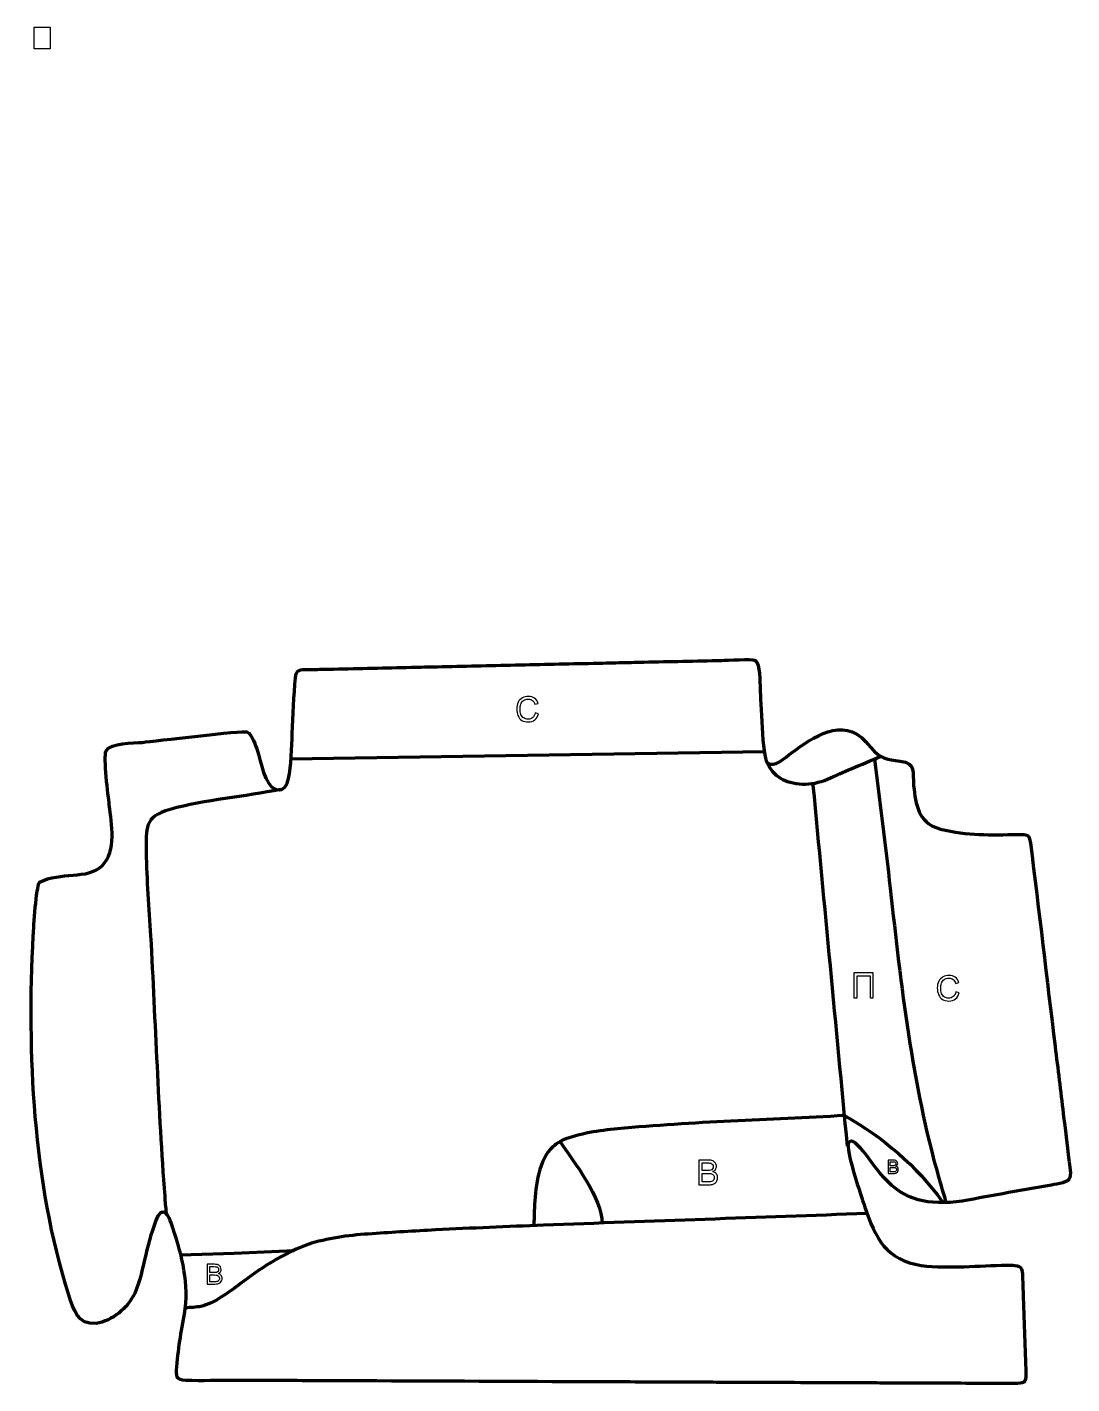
# Model space of a CAD drawing. Header units: millimetres. Extents: x 965 to 1734, y 13 to 1012.
import ezdxf

# ---------------------------------------------------------------- set-up
doc = ezdxf.new("R2010")
doc.units = ezdxf.units.MM
doc.header["$MEASUREMENT"] = 0
doc.header["$XCLIPFRAME"] = 0
for name, color, linetype in [('layer 1', 7, 'Continuous'), ('layer 2', 7, 'Continuous'), ('layer 3', 7, 'Continuous')]:
    doc.layers.add(name, color=color, linetype=linetype)
picture_1 = doc.add_image_def('image1.jpg', size_in_pixel=(62120, 82826))

msp = doc.modelspace()

# ---------------------------------------------------------------- linework, layer by layer
at = {"layer": 'layer 2', "color": 142}
for points, knots in [([(1339.355, 507.2176), (1339.355, 507.2176), (1341.7774, 506.6056), (1341.7774, 506.6056), (1341.7774, 506.6056), (1341.2717, 504.621), (1340.3622, 503.1124), (1339.0491, 502.0712), (1339.0491, 502.0712), (1337.7359, 501.03), (1336.1295, 500.5073), (1334.2299, 500.5073), (1334.2299, 500.5073), (1332.2665, 500.5073), (1330.6687, 500.9068), (1329.4362, 501.71), (1329.4362, 501.71), (1328.2038, 502.5089), (1327.2689, 503.6691), (1326.6272, 505.1862), (1326.6272, 505.1862), (1325.9855, 506.7076), (1325.6625, 508.3353), (1325.6625, 510.0776), (1325.6625, 510.0776), (1325.6625, 511.9773), (1326.0237, 513.6346), (1326.7504, 515.0498), (1326.7504, 515.0498), (1327.4771, 516.4649), (1328.5098, 517.5401), (1329.8485, 518.2753), (1329.8485, 518.2753), (1331.1871, 519.0105), (1332.6618, 519.376), (1334.2682, 519.376), (1334.2682, 519.376), (1336.0955, 519.376), (1337.6297, 518.9128), (1338.8706, 517.9821), (1338.8706, 517.9821), (1340.1157, 517.0514), (1340.9827, 515.7467), (1341.4714, 514.0639), (1341.4714, 514.0639), (1341.4714, 514.0639), (1339.1001, 513.5029), (1339.1001, 513.5029), (1339.1001, 513.5029), (1338.6793, 514.8288), (1338.0631, 515.7977), (1337.2599, 516.4012), (1337.2599, 516.4012), (1336.4567, 517.0089), (1335.4453, 517.3106), (1334.2257, 517.3106), (1334.2257, 517.3106), (1332.8275, 517.3106), (1331.6546, 516.9749), (1330.7154, 516.3035), (1330.7154, 516.3035), (1329.7762, 515.632), (1329.1133, 514.7268), (1328.735, 513.5964), (1328.735, 513.5964), (1328.3526, 512.4617), (1328.1613, 511.2931), (1328.1613, 510.0904), (1328.1613, 510.0904), (1328.1613, 508.5393), (1328.3866, 507.1836), (1328.837, 506.0277), (1328.837, 506.0277), (1329.2875, 504.8675), (1329.9887, 504.0048), (1330.9406, 503.4311), (1330.9406, 503.4311), (1331.8926, 502.8574), (1332.921, 502.5727), (1334.0302, 502.5727), (1334.0302, 502.5727), (1335.3816, 502.5727), (1336.5205, 502.9636), (1337.4554, 503.7413), (1337.4554, 503.7413), (1338.3904, 504.5233), (1339.0236, 505.6792), (1339.355, 507.2176)], [0, 0, 0, 0, 0.04347826, 0.04347826, 0.04347826, 0.04347826, 0.08695652, 0.08695652, 0.08695652, 0.08695652, 0.13043478, 0.13043478, 0.13043478, 0.13043478, 0.17391304, 0.17391304, 0.17391304, 0.17391304, 0.2173913, 0.2173913, 0.2173913, 0.2173913, 0.26086957, 0.26086957, 0.26086957, 0.26086957, 0.30434783, 0.30434783, 0.30434783, 0.30434783, 0.34782609, 0.34782609, 0.34782609, 0.34782609, 0.39130435, 0.39130435, 0.39130435, 0.39130435, 0.43478261, 0.43478261, 0.43478261, 0.43478261, 0.47826087, 0.47826087, 0.47826087, 0.47826087, 0.52173913, 0.52173913, 0.52173913, 0.52173913, 0.56521739, 0.56521739, 0.56521739, 0.56521739, 0.60869565, 0.60869565, 0.60869565, 0.60869565, 0.65217391, 0.65217391, 0.65217391, 0.65217391, 0.69565217, 0.69565217, 0.69565217, 0.69565217, 0.73913043, 0.73913043, 0.73913043, 0.73913043, 0.7826087, 0.7826087, 0.7826087, 0.7826087, 0.82608696, 0.82608696, 0.82608696, 0.82608696, 0.86956522, 0.86956522, 0.86956522, 0.86956522, 0.91304348, 0.91304348, 0.91304348, 0.91304348, 1, 1, 1, 1]), ([(1573.8729, 315.7827), (1573.8729, 315.7827), (1588.2028, 315.7827), (1588.2028, 315.7827), (1588.2028, 315.7827), (1588.2028, 315.7827), (1588.2028, 297.526), (1588.2028, 297.526), (1588.2028, 297.526), (1588.2028, 297.526), (1585.7805, 297.526), (1585.7805, 297.526), (1585.7805, 297.526), (1585.7805, 297.526), (1585.7805, 313.6409), (1585.7805, 313.6409), (1585.7805, 313.6409), (1585.7805, 313.6409), (1576.2952, 313.6409), (1576.2952, 313.6409), (1576.2952, 313.6409), (1576.2952, 313.6409), (1576.2952, 297.526), (1576.2952, 297.526), (1576.2952, 297.526), (1576.2952, 297.526), (1573.8729, 297.526), (1573.8729, 297.526), (1573.8729, 297.526), (1573.8729, 297.526), (1573.8729, 315.7827), (1573.8729, 315.7827)], [0, 0, 0, 0, 0.11111111, 0.11111111, 0.11111111, 0.11111111, 0.22222222, 0.22222222, 0.22222222, 0.22222222, 0.33333333, 0.33333333, 0.33333333, 0.33333333, 0.44444444, 0.44444444, 0.44444444, 0.44444444, 0.55555556, 0.55555556, 0.55555556, 0.55555556, 0.66666667, 0.66666667, 0.66666667, 0.66666667, 0.77777778, 0.77777778, 0.77777778, 0.77777778, 1, 1, 1, 1]), ([(1649.0021, 301.8054), (1649.0021, 301.8054), (1651.4245, 301.1934), (1651.4245, 301.1934), (1651.4245, 301.1934), (1650.9188, 299.2088), (1650.0093, 297.7002), (1648.6962, 296.659), (1648.6962, 296.659), (1647.383, 295.6178), (1645.7766, 295.0951), (1643.877, 295.0951), (1643.877, 295.0951), (1641.9136, 295.0951), (1640.3158, 295.4946), (1639.0833, 296.2978), (1639.0833, 296.2978), (1637.8509, 297.0967), (1636.916, 298.2569), (1636.2743, 299.774), (1636.2743, 299.774), (1635.6326, 301.2954), (1635.3096, 302.9231), (1635.3096, 304.6654), (1635.3096, 304.6654), (1635.3096, 306.5651), (1635.6708, 308.2224), (1636.3975, 309.6376), (1636.3975, 309.6376), (1637.1242, 311.0527), (1638.1569, 312.1279), (1639.4956, 312.8631), (1639.4956, 312.8631), (1640.8342, 313.5983), (1642.3089, 313.9638), (1643.9153, 313.9638), (1643.9153, 313.9638), (1645.7426, 313.9638), (1647.2768, 313.5006), (1648.5177, 312.5699), (1648.5177, 312.5699), (1649.7628, 311.6392), (1650.6298, 310.3345), (1651.1185, 308.6517), (1651.1185, 308.6517), (1651.1185, 308.6517), (1648.7472, 308.0907), (1648.7472, 308.0907), (1648.7472, 308.0907), (1648.3264, 309.4166), (1647.7102, 310.3855), (1646.907, 310.989), (1646.907, 310.989), (1646.1038, 311.5967), (1645.0924, 311.8984), (1643.8728, 311.8984), (1643.8728, 311.8984), (1642.4746, 311.8984), (1641.3017, 311.5627), (1640.3625, 310.8913), (1640.3625, 310.8913), (1639.4233, 310.2198), (1638.7604, 309.3146), (1638.3821, 308.1842), (1638.3821, 308.1842), (1637.9997, 307.0495), (1637.8084, 305.8809), (1637.8084, 304.6782), (1637.8084, 304.6782), (1637.8084, 303.1271), (1638.0337, 301.7714), (1638.4841, 300.6155), (1638.4841, 300.6155), (1638.9346, 299.4553), (1639.6358, 298.5926), (1640.5877, 298.0189), (1640.5877, 298.0189), (1641.5397, 297.4452), (1642.5681, 297.1605), (1643.6773, 297.1605), (1643.6773, 297.1605), (1645.0287, 297.1605), (1646.1676, 297.5514), (1647.1025, 298.3291), (1647.1025, 298.3291), (1648.0375, 299.1111), (1648.6707, 300.267), (1649.0021, 301.8054)], [0, 0, 0, 0, 0.04347826, 0.04347826, 0.04347826, 0.04347826, 0.08695652, 0.08695652, 0.08695652, 0.08695652, 0.13043478, 0.13043478, 0.13043478, 0.13043478, 0.17391304, 0.17391304, 0.17391304, 0.17391304, 0.2173913, 0.2173913, 0.2173913, 0.2173913, 0.26086957, 0.26086957, 0.26086957, 0.26086957, 0.30434783, 0.30434783, 0.30434783, 0.30434783, 0.34782609, 0.34782609, 0.34782609, 0.34782609, 0.39130435, 0.39130435, 0.39130435, 0.39130435, 0.43478261, 0.43478261, 0.43478261, 0.43478261, 0.47826087, 0.47826087, 0.47826087, 0.47826087, 0.52173913, 0.52173913, 0.52173913, 0.52173913, 0.56521739, 0.56521739, 0.56521739, 0.56521739, 0.60869565, 0.60869565, 0.60869565, 0.60869565, 0.65217391, 0.65217391, 0.65217391, 0.65217391, 0.69565217, 0.69565217, 0.69565217, 0.69565217, 0.73913043, 0.73913043, 0.73913043, 0.73913043, 0.7826087, 0.7826087, 0.7826087, 0.7826087, 0.82608696, 0.82608696, 0.82608696, 0.82608696, 0.86956522, 0.86956522, 0.86956522, 0.86956522, 0.91304348, 0.91304348, 0.91304348, 0.91304348, 1, 1, 1, 1]), ([(1459.8067, 159.7747), (1459.8067, 159.7747), (1459.8067, 178.0314), (1459.8067, 178.0314), (1459.8067, 178.0314), (1459.8067, 178.0314), (1466.6572, 178.0314), (1466.6572, 178.0314), (1466.6572, 178.0314), (1468.0511, 178.0314), (1469.1688, 177.8487), (1470.0144, 177.4789), (1470.0144, 177.4789), (1470.8559, 177.1092), (1471.5146, 176.5398), (1471.9906, 175.7706), (1471.9906, 175.7706), (1472.4708, 175.0056), (1472.7088, 174.2024), (1472.7088, 173.361), (1472.7088, 173.361), (1472.7088, 172.5833), (1472.4963, 171.8481), (1472.0756, 171.1596), (1472.0756, 171.1596), (1471.6548, 170.4712), (1471.0174, 169.9145), (1470.1632, 169.4895), (1470.1632, 169.4895), (1471.2681, 169.1665), (1472.118, 168.6141), (1472.7088, 167.8321), (1472.7088, 167.8321), (1473.3037, 167.0544), (1473.6012, 166.1323), (1473.6012, 165.0698), (1473.6012, 165.0698), (1473.6012, 164.2114), (1473.4185, 163.4167), (1473.0572, 162.6815), (1473.0572, 162.6815), (1472.696, 161.9463), (1472.2498, 161.3811), (1471.7186, 160.9816), (1471.7186, 160.9816), (1471.1874, 160.5864), (1470.5202, 160.2847), (1469.7212, 160.0807), (1469.7212, 160.0807), (1468.918, 159.8767), (1467.9363, 159.7747), (1466.7719, 159.7747), (1466.7719, 159.7747), (1466.7719, 159.7747), (1459.8067, 159.7747), (1459.8067, 159.7747)], [0, 0, 0, 0, 0.06666667, 0.06666667, 0.06666667, 0.06666667, 0.13333333, 0.13333333, 0.13333333, 0.13333333, 0.2, 0.2, 0.2, 0.2, 0.26666667, 0.26666667, 0.26666667, 0.26666667, 0.33333333, 0.33333333, 0.33333333, 0.33333333, 0.4, 0.4, 0.4, 0.4, 0.46666667, 0.46666667, 0.46666667, 0.46666667, 0.53333333, 0.53333333, 0.53333333, 0.53333333, 0.6, 0.6, 0.6, 0.6, 0.66666667, 0.66666667, 0.66666667, 0.66666667, 0.73333333, 0.73333333, 0.73333333, 0.73333333, 0.8, 0.8, 0.8, 0.8, 0.86666667, 0.86666667, 0.86666667, 0.86666667, 1, 1, 1, 1]), ([(1462.229, 170.3565), (1462.229, 170.3565), (1466.177, 170.3565), (1466.177, 170.3565), (1466.177, 170.3565), (1467.2479, 170.3565), (1468.0171, 170.4287), (1468.4803, 170.5689), (1468.4803, 170.5689), (1469.0965, 170.7517), (1469.5597, 171.0577), (1469.87, 171.4826), (1469.87, 171.4826), (1470.1802, 171.9076), (1470.3374, 172.4388), (1470.3374, 173.0805), (1470.3374, 173.0805), (1470.3374, 173.6882), (1470.1929, 174.2237), (1469.8997, 174.6826), (1469.8997, 174.6826), (1469.6107, 175.1459), (1469.1943, 175.4646), (1468.6545, 175.6346), (1468.6545, 175.6346), (1468.1148, 175.8046), (1467.1884, 175.8896), (1465.8795, 175.8896), (1465.8795, 175.8896), (1465.8795, 175.8896), (1462.229, 175.8896), (1462.229, 175.8896), (1462.229, 175.8896), (1462.229, 175.8896), (1462.229, 170.3565), (1462.229, 170.3565)], [0, 0, 0, 0, 0.1, 0.1, 0.1, 0.1, 0.2, 0.2, 0.2, 0.2, 0.3, 0.3, 0.3, 0.3, 0.4, 0.4, 0.4, 0.4, 0.5, 0.5, 0.5, 0.5, 0.6, 0.6, 0.6, 0.6, 0.7, 0.7, 0.7, 0.7, 0.8, 0.8, 0.8, 0.8, 1, 1, 1, 1]), ([(1599.1889, 168.0893), (1599.1889, 168.0893), (1599.1889, 177.926), (1599.1889, 177.926), (1599.1889, 177.926), (1599.1889, 177.926), (1602.88, 177.926), (1602.88, 177.926), (1602.88, 177.926), (1603.631, 177.926), (1604.2332, 177.8275), (1604.6888, 177.6283), (1604.6888, 177.6283), (1605.1422, 177.4291), (1605.4971, 177.1223), (1605.7536, 176.7079), (1605.7536, 176.7079), (1606.0123, 176.2957), (1606.1405, 175.8629), (1606.1405, 175.4096), (1606.1405, 175.4096), (1606.1405, 174.9906), (1606.026, 174.5944), (1605.7994, 174.2235), (1605.7994, 174.2235), (1605.5727, 173.8526), (1605.2292, 173.5526), (1604.769, 173.3236), (1604.769, 173.3236), (1605.3643, 173.1496), (1605.8223, 172.8519), (1606.1405, 172.4306), (1606.1405, 172.4306), (1606.4611, 172.0116), (1606.6214, 171.5147), (1606.6214, 170.9423), (1606.6214, 170.9423), (1606.6214, 170.4798), (1606.5229, 170.0516), (1606.3283, 169.6555), (1606.3283, 169.6555), (1606.1337, 169.2594), (1605.8932, 168.9548), (1605.607, 168.7396), (1605.607, 168.7396), (1605.3208, 168.5266), (1604.9613, 168.3641), (1604.5309, 168.2542), (1604.5309, 168.2542), (1604.0981, 168.1443), (1603.5692, 168.0893), (1602.9418, 168.0893), (1602.9418, 168.0893), (1602.9418, 168.0893), (1599.1889, 168.0893), (1599.1889, 168.0893)], [0, 0, 0, 0, 0.06666667, 0.06666667, 0.06666667, 0.06666667, 0.13333333, 0.13333333, 0.13333333, 0.13333333, 0.2, 0.2, 0.2, 0.2, 0.26666667, 0.26666667, 0.26666667, 0.26666667, 0.33333333, 0.33333333, 0.33333333, 0.33333333, 0.4, 0.4, 0.4, 0.4, 0.46666667, 0.46666667, 0.46666667, 0.46666667, 0.53333333, 0.53333333, 0.53333333, 0.53333333, 0.6, 0.6, 0.6, 0.6, 0.66666667, 0.66666667, 0.66666667, 0.66666667, 0.73333333, 0.73333333, 0.73333333, 0.73333333, 0.8, 0.8, 0.8, 0.8, 0.86666667, 0.86666667, 0.86666667, 0.86666667, 1, 1, 1, 1]), ([(1600.4941, 173.7907), (1600.4941, 173.7907), (1602.6212, 173.7907), (1602.6212, 173.7907), (1602.6212, 173.7907), (1603.1982, 173.7907), (1603.6127, 173.8297), (1603.8622, 173.9052), (1603.8622, 173.9052), (1604.1943, 174.0037), (1604.4438, 174.1685), (1604.611, 174.3975), (1604.611, 174.3975), (1604.7781, 174.6265), (1604.8629, 174.9127), (1604.8629, 175.2585), (1604.8629, 175.2585), (1604.8629, 175.5859), (1604.785, 175.8744), (1604.627, 176.1217), (1604.627, 176.1217), (1604.4713, 176.3713), (1604.2469, 176.543), (1603.9561, 176.6346), (1603.9561, 176.6346), (1603.6653, 176.7262), (1603.1662, 176.772), (1602.4609, 176.772), (1602.4609, 176.772), (1602.4609, 176.772), (1600.4941, 176.772), (1600.4941, 176.772), (1600.4941, 176.772), (1600.4941, 176.772), (1600.4941, 173.7907), (1600.4941, 173.7907)], [0, 0, 0, 0, 0.1, 0.1, 0.1, 0.1, 0.2, 0.2, 0.2, 0.2, 0.3, 0.3, 0.3, 0.3, 0.4, 0.4, 0.4, 0.4, 0.5, 0.5, 0.5, 0.5, 0.6, 0.6, 0.6, 0.6, 0.7, 0.7, 0.7, 0.7, 0.8, 0.8, 0.8, 0.8, 1, 1, 1, 1]), ([(1600.4941, 169.2433), (1600.4941, 169.2433), (1602.9441, 169.2433), (1602.9441, 169.2433), (1602.9441, 169.2433), (1603.3654, 169.2433), (1603.6608, 169.2594), (1603.8325, 169.2914), (1603.8325, 169.2914), (1604.1301, 169.3441), (1604.382, 169.4334), (1604.5835, 169.5593), (1604.5835, 169.5593), (1604.785, 169.6852), (1604.9499, 169.8684), (1605.0804, 170.1088), (1605.0804, 170.1088), (1605.2109, 170.3493), (1605.275, 170.6263), (1605.275, 170.94), (1605.275, 170.94), (1605.275, 171.3087), (1605.1811, 171.6269), (1604.9911, 171.8994), (1604.9911, 171.8994), (1604.8033, 172.1719), (1604.5423, 172.3619), (1604.208, 172.4718), (1604.208, 172.4718), (1603.876, 172.5818), (1603.3951, 172.6367), (1602.77, 172.6367), (1602.77, 172.6367), (1602.77, 172.6367), (1600.4941, 172.6367), (1600.4941, 172.6367), (1600.4941, 172.6367), (1600.4941, 172.6367), (1600.4941, 169.2433), (1600.4941, 169.2433)], [0, 0, 0, 0, 0.09090909, 0.09090909, 0.09090909, 0.09090909, 0.18181818, 0.18181818, 0.18181818, 0.18181818, 0.27272727, 0.27272727, 0.27272727, 0.27272727, 0.36363636, 0.36363636, 0.36363636, 0.36363636, 0.45454545, 0.45454545, 0.45454545, 0.45454545, 0.54545455, 0.54545455, 0.54545455, 0.54545455, 0.63636364, 0.63636364, 0.63636364, 0.63636364, 0.72727273, 0.72727273, 0.72727273, 0.72727273, 0.81818182, 0.81818182, 0.81818182, 0.81818182, 1, 1, 1, 1]), ([(1462.229, 161.9165), (1462.229, 161.9165), (1466.7762, 161.9165), (1466.7762, 161.9165), (1466.7762, 161.9165), (1467.5581, 161.9165), (1468.1063, 161.9463), (1468.4251, 162.0058), (1468.4251, 162.0058), (1468.9775, 162.1035), (1469.445, 162.2693), (1469.819, 162.503), (1469.819, 162.503), (1470.1929, 162.7367), (1470.4989, 163.0767), (1470.7411, 163.5229), (1470.7411, 163.5229), (1470.9834, 163.9692), (1471.1024, 164.4834), (1471.1024, 165.0656), (1471.1024, 165.0656), (1471.1024, 165.7498), (1470.9281, 166.3405), (1470.5754, 166.8462), (1470.5754, 166.8462), (1470.2269, 167.3519), (1469.7425, 167.7046), (1469.122, 167.9086), (1469.122, 167.9086), (1468.5058, 168.1126), (1467.6134, 168.2146), (1466.4532, 168.2146), (1466.4532, 168.2146), (1466.4532, 168.2146), (1462.229, 168.2146), (1462.229, 168.2146), (1462.229, 168.2146), (1462.229, 168.2146), (1462.229, 161.9165), (1462.229, 161.9165)], [0, 0, 0, 0, 0.09090909, 0.09090909, 0.09090909, 0.09090909, 0.18181818, 0.18181818, 0.18181818, 0.18181818, 0.27272727, 0.27272727, 0.27272727, 0.27272727, 0.36363636, 0.36363636, 0.36363636, 0.36363636, 0.45454545, 0.45454545, 0.45454545, 0.45454545, 0.54545455, 0.54545455, 0.54545455, 0.54545455, 0.63636364, 0.63636364, 0.63636364, 0.63636364, 0.72727273, 0.72727273, 0.72727273, 0.72727273, 0.81818182, 0.81818182, 0.81818182, 0.81818182, 1, 1, 1, 1]), ([(1097.8676, 86.742), (1097.8676, 86.742), (1097.8676, 101.2604), (1097.8676, 101.2604), (1097.8676, 101.2604), (1097.8676, 101.2604), (1103.3154, 101.2604), (1103.3154, 101.2604), (1103.3154, 101.2604), (1104.4239, 101.2604), (1105.3127, 101.1151), (1105.9852, 100.8211), (1105.9852, 100.8211), (1106.6544, 100.527), (1107.1782, 100.0742), (1107.5567, 99.4625), (1107.5567, 99.4625), (1107.9386, 98.8542), (1108.1278, 98.2155), (1108.1278, 97.5463), (1108.1278, 97.5463), (1108.1278, 96.9279), (1107.9589, 96.3432), (1107.6243, 95.7957), (1107.6243, 95.7957), (1107.2897, 95.2482), (1106.7828, 94.8055), (1106.1035, 94.4676), (1106.1035, 94.4676), (1106.9822, 94.2107), (1107.6581, 93.7714), (1108.1278, 93.1496), (1108.1278, 93.1496), (1108.601, 92.5311), (1108.8375, 91.7978), (1108.8375, 90.9529), (1108.8375, 90.9529), (1108.8375, 90.2702), (1108.6922, 89.6382), (1108.405, 89.0536), (1108.405, 89.0536), (1108.1177, 88.4689), (1107.7629, 88.0195), (1107.3404, 87.7018), (1107.3404, 87.7018), (1106.918, 87.3875), (1106.3874, 87.1475), (1105.752, 86.9853), (1105.752, 86.9853), (1105.1133, 86.8231), (1104.3326, 86.742), (1103.4067, 86.742), (1103.4067, 86.742), (1103.4067, 86.742), (1097.8676, 86.742), (1097.8676, 86.742)], [0, 0, 0, 0, 0.06666667, 0.06666667, 0.06666667, 0.06666667, 0.13333333, 0.13333333, 0.13333333, 0.13333333, 0.2, 0.2, 0.2, 0.2, 0.26666667, 0.26666667, 0.26666667, 0.26666667, 0.33333333, 0.33333333, 0.33333333, 0.33333333, 0.4, 0.4, 0.4, 0.4, 0.46666667, 0.46666667, 0.46666667, 0.46666667, 0.53333333, 0.53333333, 0.53333333, 0.53333333, 0.6, 0.6, 0.6, 0.6, 0.66666667, 0.66666667, 0.66666667, 0.66666667, 0.73333333, 0.73333333, 0.73333333, 0.73333333, 0.8, 0.8, 0.8, 0.8, 0.86666667, 0.86666667, 0.86666667, 0.86666667, 1, 1, 1, 1]), ([(1099.794, 95.157), (1099.794, 95.157), (1102.9335, 95.157), (1102.9335, 95.157), (1102.9335, 95.157), (1103.7852, 95.157), (1104.3969, 95.2144), (1104.7652, 95.326), (1104.7652, 95.326), (1105.2553, 95.4713), (1105.6236, 95.7146), (1105.8703, 96.0526), (1105.8703, 96.0526), (1106.117, 96.3905), (1106.2421, 96.813), (1106.2421, 97.3233), (1106.2421, 97.3233), (1106.2421, 97.8065), (1106.1272, 98.2324), (1105.894, 98.5973), (1105.894, 98.5973), (1105.6642, 98.9657), (1105.333, 99.2192), (1104.9038, 99.3544), (1104.9038, 99.3544), (1104.4746, 99.4895), (1103.7378, 99.5571), (1102.697, 99.5571), (1102.697, 99.5571), (1102.697, 99.5571), (1099.794, 99.5571), (1099.794, 99.5571), (1099.794, 99.5571), (1099.794, 99.5571), (1099.794, 95.157), (1099.794, 95.157)], [0, 0, 0, 0, 0.1, 0.1, 0.1, 0.1, 0.2, 0.2, 0.2, 0.2, 0.3, 0.3, 0.3, 0.3, 0.4, 0.4, 0.4, 0.4, 0.5, 0.5, 0.5, 0.5, 0.6, 0.6, 0.6, 0.6, 0.7, 0.7, 0.7, 0.7, 0.8, 0.8, 0.8, 0.8, 1, 1, 1, 1]), ([(1099.794, 88.4453), (1099.794, 88.4453), (1103.41, 88.4453), (1103.41, 88.4453), (1103.41, 88.4453), (1104.0319, 88.4453), (1104.4678, 88.4689), (1104.7213, 88.5162), (1104.7213, 88.5162), (1105.1606, 88.594), (1105.5324, 88.7258), (1105.8298, 88.9116), (1105.8298, 88.9116), (1106.1272, 89.0975), (1106.3705, 89.3679), (1106.5631, 89.7227), (1106.5631, 89.7227), (1106.7558, 90.0776), (1106.8504, 90.4865), (1106.8504, 90.9495), (1106.8504, 90.9495), (1106.8504, 91.4936), (1106.7118, 91.9634), (1106.4313, 92.3655), (1106.4313, 92.3655), (1106.1542, 92.7677), (1105.7689, 93.0482), (1105.2755, 93.2104), (1105.2755, 93.2104), (1104.7855, 93.3726), (1104.0758, 93.4537), (1103.1532, 93.4537), (1103.1532, 93.4537), (1103.1532, 93.4537), (1099.794, 93.4537), (1099.794, 93.4537), (1099.794, 93.4537), (1099.794, 93.4537), (1099.794, 88.4453), (1099.794, 88.4453)], [0, 0, 0, 0, 0.09090909, 0.09090909, 0.09090909, 0.09090909, 0.18181818, 0.18181818, 0.18181818, 0.18181818, 0.27272727, 0.27272727, 0.27272727, 0.27272727, 0.36363636, 0.36363636, 0.36363636, 0.36363636, 0.45454545, 0.45454545, 0.45454545, 0.45454545, 0.54545455, 0.54545455, 0.54545455, 0.54545455, 0.63636364, 0.63636364, 0.63636364, 0.63636364, 0.72727273, 0.72727273, 0.72727273, 0.72727273, 0.81818182, 0.81818182, 0.81818182, 0.81818182, 1, 1, 1, 1])]:
    msp.add_open_spline(points, degree=3, knots=knots, dxfattribs=at)
at = {"layer": 'layer 2', "color": 142, "lineweight": 158}
for points in [[(1159.187, 473.4347), (1159.187, 473.4347), (1507.9787, 478.8038), (1507.9787, 478.8038)], [(1357.3588, 191.8393), (1367.7592, 176.8319), (1388.6181, 149.6995), (1388.6674, 131.4015)]]:
    msp.add_open_spline(points, degree=3, dxfattribs=at)
for points, knots in [([(1509.0628, 471.7785), (1515.3488, 459.5677), (1522.5317, 455.7617), (1536.0939, 454.822), (1536.0939, 454.822), (1548.3703, 453.9714), (1560.9393, 461.4109), (1571.9671, 466.0937), (1571.9671, 466.0937), (1579.2569, 469.1466), (1586.5465, 472.1999), (1593.8361, 475.2535)], [0, 0, 0, 0, 0.25, 0.25, 0.25, 0.25, 0.5, 0.5, 0.5, 0.5, 1, 1, 1, 1]), ([(1589.0476, 473.2474), (1593.0848, 441.5511), (1597.1125, 409.8619), (1600.6586, 378.1057), (1600.6586, 378.1057), (1608.7296, 305.7098), (1616.437, 234.946), (1636.5009, 164.5859), (1636.5009, 164.5859), (1638.2555, 158.4724), (1640.049, 152.3777), (1641.911, 146.2959)], [0, 0, 0, 0, 0.25, 0.25, 0.25, 0.25, 0.5, 0.5, 0.5, 0.5, 1, 1, 1, 1]), ([(1151.9934, 450.8579), (1125.3824, 445.5066), (1096.3851, 443.1828), (1070.482, 436.1874), (1070.482, 436.1874), (1051.2517, 430.2932), (1052.8425, 422.7024), (1052.9592, 404.5244), (1052.9592, 404.5244), (1053.1283, 384.3474), (1055.0633, 363.3647), (1056.1551, 343.1067), (1056.1551, 343.1067), (1059.5723, 279.2311), (1061.8748, 215.1573), (1066.5229, 151.3683), (1066.5229, 151.3683), (1066.8186, 147.3106), (1067.1708, 143.2635), (1067.5321, 139.2114)], [0, 0, 0, 0, 0.16666667, 0.16666667, 0.16666667, 0.16666667, 0.33333333, 0.33333333, 0.33333333, 0.33333333, 0.5, 0.5, 0.5, 0.5, 0.66666667, 0.66666667, 0.66666667, 0.66666667, 1, 1, 1, 1]), ([(1569.1337, 188.3502), (1560.7663, 276.8193), (1552.3986, 365.2882), (1544.0306, 453.7572), (1544.0306, 453.7572), (1544.0306, 453.7572), (1543.9407, 454.7085), (1543.9407, 454.7085)], [0, 0, 0, 0, 0.33333333, 0.33333333, 0.33333333, 0.33333333, 1, 1, 1, 1]), ([(1567.0169, 210.7293), (1511.2955, 207.6727), (1455.5294, 206.1905), (1399.9388, 200.9985), (1399.9388, 200.9985), (1386.3031, 199.6995), (1372.2301, 197.7491), (1359.4504, 192.6204), (1359.4504, 192.6204), (1355.7724, 190.7849), (1353.1267, 188.7295), (1350.2321, 185.8322), (1350.2321, 185.8322), (1341.0606, 174.9947), (1339.3104, 156.39), (1338.7069, 142.683), (1338.7069, 142.683), (1338.5216, 138.298), (1338.4151, 133.9109), (1338.2308, 129.5251)], [0, 0, 0, 0, 0.16666667, 0.16666667, 0.16666667, 0.16666667, 0.33333333, 0.33333333, 0.33333333, 0.33333333, 0.5, 0.5, 0.5, 0.5, 0.66666667, 0.66666667, 0.66666667, 0.66666667, 1, 1, 1, 1]), ([(1567.0169, 210.7293), (1595.3692, 194.5904), (1619.8536, 174.0031), (1638.9948, 147.4613), (1638.9948, 147.4613), (1638.9948, 147.4613), (1639.5602, 146.6773), (1639.5602, 146.6773)], [0, 0, 0, 0, 0.33333333, 0.33333333, 0.33333333, 0.33333333, 1, 1, 1, 1]), ([(1583.4505, 138.6483), (1504.0828, 135.7005), (1424.7058, 133.0145), (1345.3397, 130.0246), (1345.3397, 130.0246), (1318.8771, 129.0236), (1292.4229, 127.9053), (1265.9762, 126.5426), (1265.9762, 126.5426), (1250.3762, 125.7345), (1234.7866, 124.819), (1219.2013, 123.7646), (1219.2013, 123.7646), (1204.1248, 122.726), (1189.1839, 121.1064), (1174.6653, 116.711), (1174.6653, 116.711), (1164.1118, 113.3276), (1154.8678, 108.5019), (1145.3639, 102.8811), (1145.3639, 102.8811), (1145.3639, 102.8811), (1144.4136, 102.3162), (1144.4136, 102.3162), (1144.4136, 102.3162), (1136.7529, 97.6496), (1129.4918, 92.5107), (1122.3316, 87.1162), (1122.3316, 87.1162), (1114.5475, 81.2345), (1102.7739, 72.2749), (1093.2314, 70.2733), (1093.2314, 70.2733), (1089.5397, 69.5917), (1085.5968, 69.4673), (1081.8456, 69.2273)], [0, 0, 0, 0, 0.1, 0.1, 0.1, 0.1, 0.2, 0.2, 0.2, 0.2, 0.3, 0.3, 0.3, 0.3, 0.4, 0.4, 0.4, 0.4, 0.5, 0.5, 0.5, 0.5, 0.6, 0.6, 0.6, 0.6, 0.7, 0.7, 0.7, 0.7, 0.8, 0.8, 0.8, 0.8, 1, 1, 1, 1]), ([(1078.2915, 108.296), (1078.2915, 108.296), (1117.6168, 109.5052), (1117.6168, 109.5052), (1117.6168, 109.5052), (1117.6168, 109.5052), (1161.7566, 111.3307), (1161.7566, 111.3307)], [0, 0, 0, 0, 0.33333333, 0.33333333, 0.33333333, 0.33333333, 1, 1, 1, 1])]:
    msp.add_open_spline(points, degree=3, knots=knots, dxfattribs=at)
at = {"layer": 'layer 3', "color": 242, "lineweight": 158}
msp.add_open_spline([(1637.4623, 421.6218), (1637.4623, 421.6218), (1636.3548, 421.9706), (1636.3548, 421.9706), (1636.3548, 421.9706), (1621.2964, 426.7132), (1619.2758, 439.7026), (1617.9058, 453.5597), (1617.9058, 453.5597), (1616.9195, 463.5372), (1620.2422, 469.9995), (1607.9472, 471.6849), (1607.9472, 471.6849), (1592.2946, 473.8307), (1593.2311, 474.2497), (1582.7853, 485.8125), (1582.7853, 485.8125), (1565.2466, 504.8479), (1544.1345, 489.4005), (1527.8477, 477.5891), (1527.8477, 477.5891), (1523.9, 474.7141), (1514.6172, 465.8473), (1510.0597, 470.6918), (1510.0597, 470.6918), (1506.4911, 474.4853), (1505.3199, 516.7683), (1504.8855, 524.827), (1504.8855, 524.827), (1504.5659, 530.0579), (1505.2783, 542.8492), (1500.9401, 546.0105), (1500.9401, 546.0105), (1499.2032, 546.952), (1480.201, 545.964), (1476.6662, 545.8597), (1476.6662, 545.8597), (1457.5484, 545.4335), (1438.4308, 545.0074), (1419.3132, 544.5811), (1419.3132, 544.5811), (1413.2593, 544.4462), (1407.2053, 544.3113), (1401.1514, 544.1763), (1401.1514, 544.1763), (1394.7788, 544.0342), (1388.4063, 543.8922), (1382.0337, 543.7501), (1382.0337, 543.7501), (1362.9161, 543.324), (1343.7984, 542.8977), (1324.6808, 542.4716), (1324.6808, 542.4716), (1305.5631, 542.0455), (1286.4454, 541.6192), (1267.3278, 541.1931), (1267.3278, 541.1931), (1260.9552, 541.051), (1254.5827, 540.909), (1248.2101, 540.7669), (1248.2101, 540.7669), (1229.0925, 540.3407), (1209.9748, 539.9145), (1190.8571, 539.4884), (1190.8571, 539.4884), (1187.9783, 539.4236), (1185.0996, 539.3559), (1182.2208, 539.2929), (1182.2208, 539.2929), (1178.1451, 539.204), (1173.8992, 539.2941), (1169.9074, 539.1847), (1169.9074, 539.1847), (1164.644, 539.0405), (1163.3746, 537.6691), (1162.8793, 533.0493), (1162.8793, 533.0493), (1161.4621, 519.83), (1161.1139, 505.3038), (1160.4621, 491.9203), (1160.4621, 491.9203), (1159.9956, 482.538), (1159.7185, 467.6942), (1157.7372, 459.0073), (1157.7372, 459.0073), (1156.5556, 454.1831), (1154.6013, 449.4832), (1148.8259, 450.816), (1148.8259, 450.816), (1148.8259, 450.816), (1148.1012, 451.0824), (1148.1012, 451.0824), (1148.1012, 451.0824), (1139.8734, 454.1063), (1137.3558, 471.3309), (1134.947, 479.126), (1134.947, 479.126), (1133.8627, 482.6351), (1130.5484, 491.5258), (1127.1153, 493.2192), (1127.1153, 493.2192), (1124.6834, 494.4186), (1059.0132, 486.4711), (1050.001, 485.5051), (1050.001, 485.5051), (1043.6044, 484.8562), (1026.7142, 485.1565), (1023.38, 479.302), (1023.38, 479.302), (1021.2712, 474.441), (1024.9873, 446.3947), (1025.7741, 439.3665), (1025.7741, 439.3665), (1027.2468, 425.1113), (1031.5045, 405.7879), (1020.4198, 394.6138), (1020.4198, 394.6138), (1009.4587, 384.1645), (989.9263, 390.68), (974.36, 382.4763), (974.36, 382.4763), (971.8988, 378.7854), (970.1262, 349.5996), (969.7704, 343.2678), (969.7704, 343.2678), (965.2717, 256.5649), (969.6211, 162.0085), (995.8635, 78.8084), (995.8635, 78.8084), (999.7649, 67.9233), (1002.1795, 56.6746), (1016.1138, 57.645), (1016.1138, 57.645), (1028.3939, 59.7691), (1038.853, 68.8865), (1044.4845, 79.7237), (1044.4845, 79.7237), (1052.019, 98.3507), (1052.9341, 117.9685), (1061.593, 137.0417), (1061.593, 137.0417), (1066.2466, 143.5518), (1069.7425, 136.1044), (1071.238, 131.8639), (1071.238, 131.8639), (1078.3568, 111.6792), (1084.1077, 90.3014), (1081.714, 68.7331), (1081.714, 68.7331), (1079.2934, 53.9104), (1076.6011, 41.056), (1075.4688, 25.8757), (1075.4688, 25.8757), (1075.0973, 18.6276), (1074.6038, 16.1504), (1082.0752, 15.7329), (1082.0752, 15.7329), (1094.0606, 15.3504), (1106.316, 15.7953), (1118.3354, 15.8034), (1118.3354, 15.8034), (1137.1367, 15.7276), (1155.9379, 15.6518), (1174.7392, 15.576), (1174.7392, 15.576), (1187.1671, 15.5259), (1199.595, 15.4759), (1212.0229, 15.4257), (1212.0229, 15.4257), (1269.3827, 15.1945), (1326.7425, 14.9632), (1384.1022, 14.7319), (1384.1022, 14.7319), (1403.2222, 14.6548), (1422.3421, 14.5777), (1441.462, 14.5006), (1441.462, 14.5006), (1447.8353, 14.4749), (1454.2086, 14.4493), (1460.5819, 14.4236), (1460.5819, 14.4236), (1466.9552, 14.3979), (1473.3285, 14.3722), (1479.7019, 14.3465), (1479.7019, 14.3465), (1491.8111, 14.2976), (1503.9204, 14.2488), (1516.0297, 14.2), (1516.0297, 14.2), (1540.8856, 14.0997), (1565.7415, 13.9996), (1590.5973, 13.8994), (1590.5973, 13.8994), (1596.9707, 13.8737), (1603.344, 13.848), (1609.7173, 13.8223), (1609.7173, 13.8223), (1628.8372, 13.7452), (1647.9571, 13.6681), (1667.077, 13.591), (1667.077, 13.591), (1675.3417, 13.5149), (1683.6334, 13.2544), (1691.8948, 13.5561), (1691.8948, 13.5561), (1699.1385, 13.8207), (1700.7624, 13.3516), (1700.5236, 20.8787), (1700.5236, 20.8787), (1699.941, 39.2417), (1699.2622, 57.636), (1698.6068, 75.9988), (1698.6068, 75.9988), (1698.4836, 79.4206), (1698.2619, 95.614), (1697.3625, 97.7119), (1697.3625, 97.7119), (1695.9068, 101.1074), (1689.4923, 100.6092), (1686.4586, 100.5956), (1686.4586, 100.5956), (1665.4101, 100.5016), (1644.6509, 97.8595), (1623.5264, 100.4379), (1623.5264, 100.4379), (1598.1126, 103.9709), (1589.5254, 120.7022), (1581.8714, 143.3697), (1581.8714, 143.3697), (1578.4219, 154.8418), (1569.4208, 179.1826), (1569.7709, 189.8859), (1569.7709, 189.8859), (1571.3192, 194.0201), (1574.8207, 190.7425), (1576.8767, 188.7486), (1576.8767, 188.7486), (1582.2822, 183.5063), (1587.531, 174.9609), (1592.655, 168.8587), (1592.655, 168.8587), (1609.1225, 149.2471), (1624.1208, 145.1171), (1649.2184, 147.1527), (1649.2184, 147.1527), (1672.1418, 150.8591), (1694.8559, 155.6186), (1717.8408, 159.3827), (1717.8408, 159.3827), (1721.587, 159.9963), (1729.9199, 160.7303), (1732.1999, 163.791), (1732.1999, 163.791), (1734.3756, 166.7116), (1732.6424, 174.4943), (1732.1898, 178.1582), (1732.1898, 178.1582), (1730.7851, 189.5305), (1729.4265, 200.9085), (1728.0457, 212.2838), (1728.0457, 212.2838), (1726.0507, 228.7101), (1724.0556, 245.1365), (1722.0606, 261.5628), (1722.0606, 261.5628), (1716.0007, 311.4603), (1710.1034, 361.4184), (1703.883, 411.291), (1703.883, 411.291), (1702.9961, 418.4021), (1701.3825, 417.6321), (1694.8828, 417.6076), (1694.8828, 417.6076), (1674.0162, 417.5289), (1658.2213, 416.6156), (1637.4623, 421.6218)], degree=3, knots=[0, 0, 0, 0, 0.01428571, 0.01428571, 0.01428571, 0.01428571, 0.02857143, 0.02857143, 0.02857143, 0.02857143, 0.04285714, 0.04285714, 0.04285714, 0.04285714, 0.05714286, 0.05714286, 0.05714286, 0.05714286, 0.07142857, 0.07142857, 0.07142857, 0.07142857, 0.08571429, 0.08571429, 0.08571429, 0.08571429, 0.1, 0.1, 0.1, 0.1, 0.11428571, 0.11428571, 0.11428571, 0.11428571, 0.12857143, 0.12857143, 0.12857143, 0.12857143, 0.14285714, 0.14285714, 0.14285714, 0.14285714, 0.15714286, 0.15714286, 0.15714286, 0.15714286, 0.17142857, 0.17142857, 0.17142857, 0.17142857, 0.18571429, 0.18571429, 0.18571429, 0.18571429, 0.2, 0.2, 0.2, 0.2, 0.21428571, 0.21428571, 0.21428571, 0.21428571, 0.22857143, 0.22857143, 0.22857143, 0.22857143, 0.24285714, 0.24285714, 0.24285714, 0.24285714, 0.25714286, 0.25714286, 0.25714286, 0.25714286, 0.27142857, 0.27142857, 0.27142857, 0.27142857, 0.28571429, 0.28571429, 0.28571429, 0.28571429, 0.3, 0.3, 0.3, 0.3, 0.31428571, 0.31428571, 0.31428571, 0.31428571, 0.32857143, 0.32857143, 0.32857143, 0.32857143, 0.34285714, 0.34285714, 0.34285714, 0.34285714, 0.35714286, 0.35714286, 0.35714286, 0.35714286, 0.37142857, 0.37142857, 0.37142857, 0.37142857, 0.38571429, 0.38571429, 0.38571429, 0.38571429, 0.4, 0.4, 0.4, 0.4, 0.41428571, 0.41428571, 0.41428571, 0.41428571, 0.42857143, 0.42857143, 0.42857143, 0.42857143, 0.44285714, 0.44285714, 0.44285714, 0.44285714, 0.45714286, 0.45714286, 0.45714286, 0.45714286, 0.47142857, 0.47142857, 0.47142857, 0.47142857, 0.48571429, 0.48571429, 0.48571429, 0.48571429, 0.5, 0.5, 0.5, 0.5, 0.51428571, 0.51428571, 0.51428571, 0.51428571, 0.52857143, 0.52857143, 0.52857143, 0.52857143, 0.54285714, 0.54285714, 0.54285714, 0.54285714, 0.55714286, 0.55714286, 0.55714286, 0.55714286, 0.57142857, 0.57142857, 0.57142857, 0.57142857, 0.58571429, 0.58571429, 0.58571429, 0.58571429, 0.6, 0.6, 0.6, 0.6, 0.61428571, 0.61428571, 0.61428571, 0.61428571, 0.62857143, 0.62857143, 0.62857143, 0.62857143, 0.64285714, 0.64285714, 0.64285714, 0.64285714, 0.65714286, 0.65714286, 0.65714286, 0.65714286, 0.67142857, 0.67142857, 0.67142857, 0.67142857, 0.68571429, 0.68571429, 0.68571429, 0.68571429, 0.7, 0.7, 0.7, 0.7, 0.71428571, 0.71428571, 0.71428571, 0.71428571, 0.72857143, 0.72857143, 0.72857143, 0.72857143, 0.74285714, 0.74285714, 0.74285714, 0.74285714, 0.75714286, 0.75714286, 0.75714286, 0.75714286, 0.77142857, 0.77142857, 0.77142857, 0.77142857, 0.78571429, 0.78571429, 0.78571429, 0.78571429, 0.8, 0.8, 0.8, 0.8, 0.81428571, 0.81428571, 0.81428571, 0.81428571, 0.82857143, 0.82857143, 0.82857143, 0.82857143, 0.84285714, 0.84285714, 0.84285714, 0.84285714, 0.85714286, 0.85714286, 0.85714286, 0.85714286, 0.87142857, 0.87142857, 0.87142857, 0.87142857, 0.88571429, 0.88571429, 0.88571429, 0.88571429, 0.9, 0.9, 0.9, 0.9, 0.91428571, 0.91428571, 0.91428571, 0.91428571, 0.92857143, 0.92857143, 0.92857143, 0.92857143, 0.94285714, 0.94285714, 0.94285714, 0.94285714, 0.95714286, 0.95714286, 0.95714286, 0.95714286, 0.97142857, 0.97142857, 0.97142857, 0.97142857, 1, 1, 1, 1], dxfattribs=at)

# ---------------------------------------------------------------- pictures from other files: only their frames are drawn
at = {"layer": 'layer 1', "color": 0}
image = msp.add_image(picture_1, insert=(957.0544, -140.2967), size_in_units=(862.7778, 1150.3611), dxfattribs=at)
image.set_boundary_path([(957.054, -140.297), (1819.835, 1010.078)])
image.dxf.flags = 3

doc.saveas('drawing.dxf')
